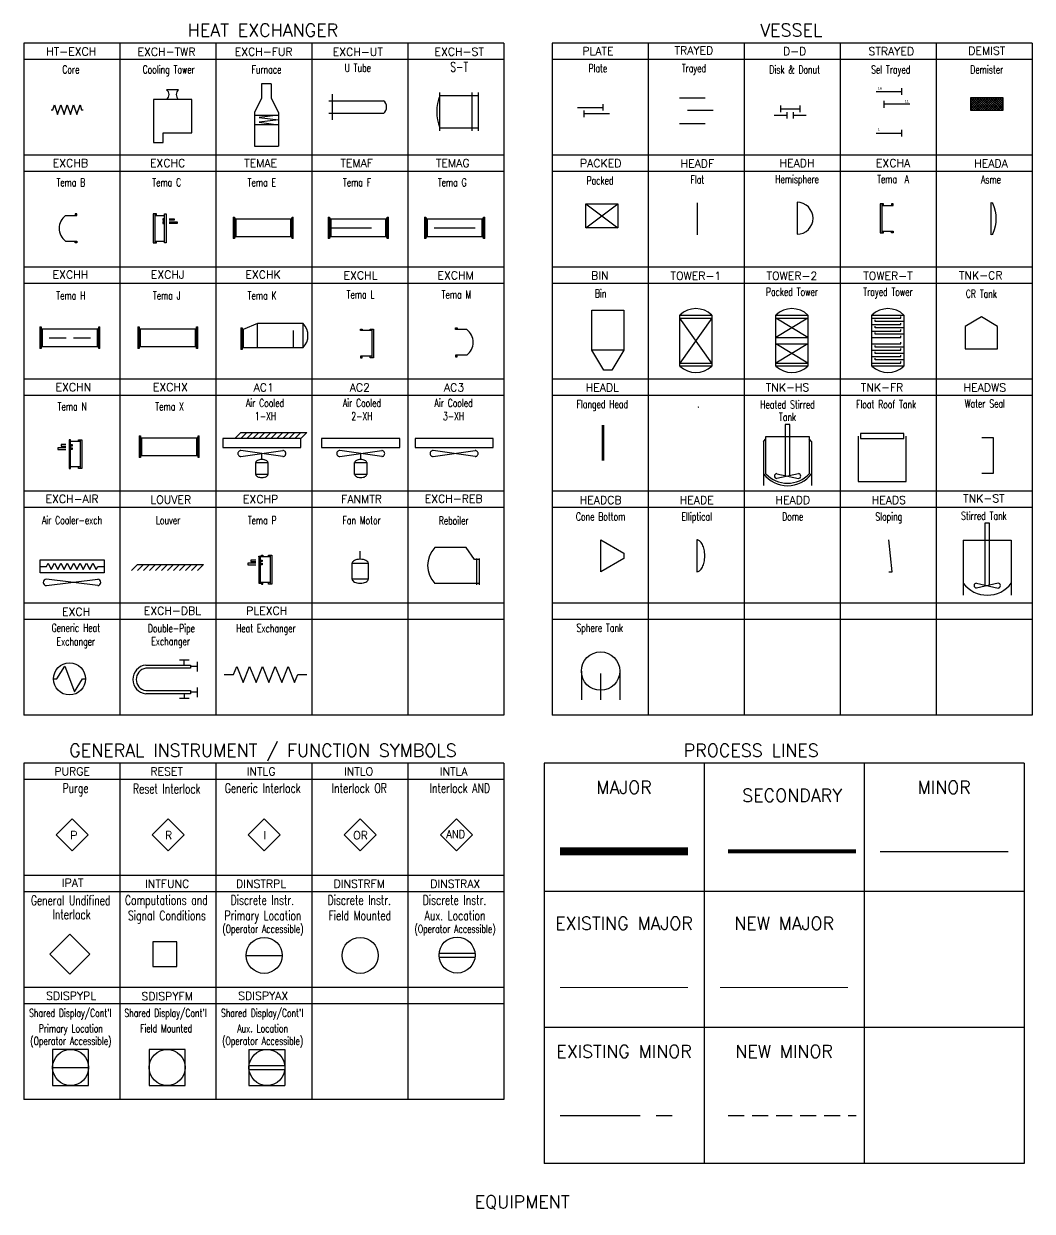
# Model space of a CAD drawing. Header units: inches. Extents: x 33.9 to 65.9, y 15.5 to 52.3.
# Drawn here: x 33.92 to 49.67, y 33.77 to 52.32 of the extents above; entities that cross this region are included whole.
import ezdxf
from ezdxf.enums import TextEntityAlignment as Align

# ---------------------------------------------------------------- set-up
doc = ezdxf.new("R2010")
doc.units = ezdxf.units.IN
doc.header["$MEASUREMENT"] = 0
doc.linetypes.add('HIDDEN', pattern=[0.375, 0.25, -0.125])
doc.linetypes.add('PHANTOM', pattern=[2.5, 1.25, -0.25, 0.25, -0.25, 0.25, -0.25])
for name, color, linetype in [('BORDER', 143, 'Continuous'), ('CHART_HEAVY', 193, 'Continuous'), ('CHART_LT', 32, 'Continuous'), ('CHART_MED', 152, 'Continuous'), ('EQUIP', 3, 'Continuous'), ('INST', 4, 'Continuous'), ('INSTRBLOCKS', 4, 'Continuous'), ('MAJOR', 2, 'Continuous'), ('MAJOR-EX', 3, 'PHANTOM'), ('MAJOR-NW', 6, 'HIDDEN'), ('MINOR', 4, 'Continuous'), ('MINOR-EX', 4, 'PHANTOM'), ('MINOR-NW', 4, 'HIDDEN'), ('TEXT', 4, 'Continuous')]:
    doc.layers.add(name, color=color, linetype=linetype)
doc.styles.add('ROMANC', font='ROMANC.SHX')
doc.styles.add('ROMANS', font='romans', dxfattribs={"height": 0.125})
doc.styles.add('ROMANS_094', font='romans.shx', dxfattribs={"height": 0.09333})
doc.styles.add('ROMANS_125', font='romans', dxfattribs={"height": 0.125})
doc.styles.add('SLIDE', font='simplex', dxfattribs={"width": 0.7, "height": 0.3})
doc.styles.get("Standard").update_dxf_attribs({"font": 'arial.ttf'})

# ---------------------------------------------------------------- blocks, each defined once
blk = doc.blocks.new('I9')
at = {"layer": 'INSTRBLOCKS', "color": 4}
blk.add_lwpolyline([(-0.375, 0.375), (-0.375, -0.375), (0.375, -0.375), (0.375, 0.375)], close=True, dxfattribs=at)
blk.add_circle((0, 0), 0.375, dxfattribs=at)
at = {"layer": 'INSTRBLOCKS', "linetype": 'Continuous', "style": 'ROMANS'}
for p in [(0, 0.125), (0, -0.125)]:
    blk.add_attdef('<>', text='', height=0.125, dxfattribs=at).set_placement(p, align=Align.MIDDLE_CENTER)
blk = doc.blocks.new('I7')
at = {"layer": 'INSTRBLOCKS', "color": 4}
blk.add_line((-0.375, 0), (0.375, 0), dxfattribs=at)
blk.add_lwpolyline([(-0.375, 0.375), (-0.375, -0.375), (0.375, -0.375), (0.375, 0.375)], close=True, dxfattribs=at)
blk.add_circle((0, 0), 0.375, dxfattribs=at)
at = {"layer": 'INSTRBLOCKS', "linetype": 'Continuous', "style": 'ROMANS'}
for p in [(0, 0.125), (0, -0.125)]:
    blk.add_attdef('<>', text='', height=0.125, dxfattribs=at).set_placement(p, align=Align.MIDDLE_CENTER)
blk = doc.blocks.new('I1')
at = {"layer": 'INSTRBLOCKS', "color": 4, "linetype": 'Continuous'}
blk.add_circle((0, 0), 0.375, dxfattribs=at)
at = {"layer": 'INSTRBLOCKS', "color": 4, "linetype": 'Continuous', "style": 'ROMANS'}
blk.add_attdef('<>', text='', height=0.125, dxfattribs=at).set_placement((0, 0), align=Align.MIDDLE_CENTER)
blk = doc.blocks.new('I4')
at = {"layer": 'INSTRBLOCKS', "color": 4}
blk.add_line((-0.375, 0), (0.375, 0), dxfattribs=at)
blk.add_circle((0, 0), 0.375, dxfattribs=at)
at = {"layer": 'INSTRBLOCKS', "linetype": 'Continuous', "style": 'ROMANS'}
for p in [(0, 0.125), (0, -0.125)]:
    blk.add_attdef('<>', text='', height=0.125, dxfattribs=at).set_placement(p, align=Align.MIDDLE_CENTER)
blk = doc.blocks.new('*X24')
at = {"color": 0}
for p, q in [((55, 26.008622), (55.341378, 26.35)), ((55, 26.079333), (55.270667, 26.35)), ((55, 26.150043), (55.199957, 26.35)), ((55, 26.220754), (55.129246, 26.35)), ((55, 26.291465), (55.058535, 26.35)), ((55.012089, 25.95), (55.412089, 26.35)), ((55.437991, 25.95), (55.037991, 26.35)), ((55.082799, 25.95), (55.482799, 26.35)), ((55.508701, 25.95), (55.108701, 26.35)), ((55.15351, 25.95), (55.55351, 26.35)), ((55.579412, 25.95), (55.179412, 26.35)), ((55.224221, 25.95), (55.624221, 26.35)), ((55.650123, 25.95), (55.250123, 26.35)), ((55.294931, 25.95), (55.694931, 26.35)), ((55.720833, 25.95), (55.320833, 26.35)), ((55.365642, 25.95), (55.765642, 26.35)), ((55.791544, 25.95), (55.391544, 26.35)), ((55.436353, 25.95), (55.836353, 26.35)), ((55.862255, 25.95), (55.462255, 26.35)), ((55.507063, 25.95), (55.907063, 26.35)), ((55.932965, 25.95), (55.532965, 26.35)), ((55.577774, 25.95), (55.977774, 26.35)), ((56, 25.953676), (55.603676, 26.35)), ((56, 26.024387), (55.674387, 26.35)), ((56, 26.095097), (55.745097, 26.35)), ((56, 26.165808), (55.815808, 26.35)), ((56, 26.236519), (55.886519, 26.35)), ((56, 26.307229), (55.957229, 26.35)), ((55.36728, 25.95), (55, 26.31728)), ((55.296569, 25.95), (55, 26.246569)), ((55.225858, 25.95), (55, 26.175858)), ((55.155148, 25.95), (55, 26.105148)), ((55.084437, 25.95), (55, 26.034437)), ((55.648485, 25.95), (56, 26.301515)), ((55.719195, 25.95), (56, 26.230805)), ((55.789906, 25.95), (56, 26.160094)), ((55.860617, 25.95), (56, 26.089383)), ((55.931328, 25.95), (56, 26.018672)), ((55.013726, 25.95), (55, 25.963726))]:
    blk.add_line(p, q, dxfattribs=at)

msp = doc.modelspace()

# ---------------------------------------------------------------- linework, layer by layer
at = {"layer": 'BORDER', "linetype": 'Continuous'}
for p, q in [((42.042, 40.765), (42.042, 34.515)), ((40.403, 37.798), (40.965, 37.798)), ((40.403, 37.735), (40.965, 37.735)), ((37.434, 36.297), (37.996, 36.297)), ((37.434, 36.297), (37.434, 35.734)), ((37.996, 36.297), (37.996, 35.734)), ((37.435, 36.044), (37.996, 36.044)), ((37.435, 35.981), (37.996, 35.981)), ((37.434, 35.734), (37.996, 35.734))]:
    msp.add_line(p, q, dxfattribs=at)
at = {"layer": 'CHART_HEAVY', "ltscale": 0.5}
for p, q in [((33.917, 52.015), (33.917, 41.515)), ((41.417, 52.015), (33.917, 52.015)), ((41.417, 52.015), (41.417, 41.515)), ((49.667, 52.015), (42.167, 52.015)), ((42.167, 52.015), (42.167, 41.515)), ((49.667, 52.015), (49.667, 41.515)), ((41.417, 41.515), (33.917, 41.515)), ((49.667, 41.515), (42.167, 41.515)), ((41.417, 40.765), (33.917, 40.765)), ((33.917, 40.765), (33.917, 35.515)), ((41.417, 40.765), (41.417, 35.515)), ((47.042, 40.765), (42.042, 40.765)), ((49.542, 40.765), (44.542, 40.765)), ((47.042, 40.765), (47.042, 34.515)), ((49.542, 40.765), (49.542, 34.515)), ((41.417, 35.515), (33.917, 35.515)), ((47.042, 34.515), (44.542, 34.515)), ((49.542, 34.515), (47.042, 34.515))]:
    msp.add_line(p, q, dxfattribs=at)
at = {"layer": 'CHART_LT', "ltscale": 0.5}
for p, q in [((33.917, 51.765), (41.417, 51.765)), ((42.167, 51.765), (49.667, 51.765)), ((33.917, 50.015), (41.417, 50.015)), ((42.167, 50.015), (49.667, 50.015)), ((33.917, 48.265), (41.417, 48.265)), ((42.167, 48.265), (49.667, 48.265)), ((33.917, 46.515), (41.417, 46.515)), ((42.167, 46.515), (49.667, 46.515)), ((33.917, 44.765), (41.417, 44.765)), ((42.167, 44.765), (49.667, 44.765)), ((33.917, 43.015), (41.417, 43.015)), ((42.167, 43.015), (49.667, 43.015)), ((33.917, 40.515), (41.417, 40.515)), ((33.917, 38.765), (41.417, 38.765)), ((33.917, 37.015), (41.417, 37.015))]:
    msp.add_line(p, q, dxfattribs=at)
at = {"layer": 'CHART_MED', "ltscale": 0.5}
for p, q in [((35.417, 52.015), (35.417, 41.515)), ((36.917, 52.015), (36.917, 41.515)), ((38.417, 52.015), (38.417, 41.515)), ((39.917, 52.015), (39.917, 41.515)), ((43.667, 52.015), (43.667, 41.515)), ((45.167, 52.015), (45.167, 41.515)), ((46.667, 52.015), (46.667, 41.515)), ((48.167, 52.015), (48.167, 41.515)), ((41.417, 50.265), (33.917, 50.265)), ((49.667, 50.265), (42.167, 50.265)), ((41.417, 48.515), (33.917, 48.515)), ((49.667, 48.515), (42.167, 48.515)), ((41.417, 46.765), (33.917, 46.765)), ((49.667, 46.765), (42.167, 46.765)), ((41.417, 45.015), (33.917, 45.015)), ((49.667, 45.015), (42.167, 45.015)), ((41.417, 43.265), (33.917, 43.265)), ((49.667, 43.265), (42.167, 43.265)), ((35.417, 40.765), (35.417, 35.515)), ((36.917, 40.765), (36.917, 35.515)), ((38.417, 40.765), (38.417, 35.515)), ((39.917, 40.765), (39.917, 35.515)), ((44.542, 40.765), (44.542, 34.515)), ((41.417, 39.015), (33.917, 39.015)), ((49.542, 38.765), (42.042, 38.765)), ((41.417, 37.265), (33.917, 37.265)), ((47.042, 36.64), (42.042, 36.64)), ((49.542, 36.64), (44.542, 36.64)), ((44.542, 34.515), (42.042, 34.515))]:
    msp.add_line(p, q, dxfattribs=at)
at = {"layer": 'EQUIP'}
for p, q in [((36.336, 51.286), (36.148, 51.286)), ((37.632, 51.378), (37.632, 51.153)), ((37.782, 51.378), (37.632, 51.378)), ((37.782, 51.378), (37.782, 51.153)), ((38.734, 51.215), (38.734, 50.815)), ((40.417, 50.643), (40.417, 51.243)), ((41.017, 51.193), (40.417, 51.193)), ((40.917, 51.243), (40.917, 50.643)), ((41.017, 50.643), (41.017, 51.243)), ((47.232, 51.258), (47.632, 51.258)), ((47.632, 51.205), (47.632, 51.31)), ((34.371, 50.974), (34.396, 51.049)), ((34.396, 51.049), (34.446, 50.899)), ((34.446, 50.899), (34.496, 51.049)), ((34.496, 51.049), (34.546, 50.899)), ((34.546, 50.899), (34.596, 51.049)), ((34.596, 51.049), (34.646, 50.899)), ((34.646, 50.899), (34.696, 51.049)), ((34.696, 51.049), (34.746, 50.899)), ((34.746, 50.899), (34.796, 51.049)), ((34.796, 51.049), (34.821, 50.974)), ((36.542, 51.136), (35.942, 51.136)), ((35.942, 51.136), (35.942, 50.461)), ((36.542, 50.611), (36.542, 51.136)), ((37.632, 51.153), (37.52, 50.928)), ((37.782, 51.153), (37.895, 50.928)), ((38.684, 51.115), (39.534, 51.115)), ((42.563, 51.01), (42.963, 51.01)), ((42.963, 51.06), (42.963, 50.96)), ((44.159, 51.16), (44.559, 51.16)), ((45.735, 51.038), (45.735, 50.938)), ((46.035, 51.038), (46.035, 50.938)), ((47.357, 51.005), (47.357, 51.11)), ((47.757, 51.058), (47.357, 51.058)), ((48.707, 51.163), (49.207, 51.163)), ((48.707, 50.963), (48.707, 51.163)), ((49.207, 51.163), (49.207, 50.963)), ((34.346, 50.974), (34.371, 50.974)), ((34.821, 50.974), (34.846, 50.974)), ((37.52, 50.928), (37.52, 50.403)), ((37.52, 50.89), (37.557, 50.89)), ((37.557, 50.89), (37.895, 50.89)), ((37.895, 50.89), (37.595, 50.853)), ((37.595, 50.853), (37.895, 50.815)), ((37.895, 50.928), (37.895, 50.403)), ((39.534, 50.915), (38.684, 50.915)), ((42.663, 50.96), (42.663, 50.86)), ((43.063, 50.91), (42.663, 50.91)), ((44.684, 50.96), (44.284, 50.96)), ((45.635, 50.888), (45.835, 50.888)), ((45.735, 50.988), (46.035, 50.988)), ((45.835, 50.938), (45.835, 50.838)), ((45.935, 50.938), (45.935, 50.838)), ((45.935, 50.888), (46.135, 50.888)), ((49.207, 50.963), (48.707, 50.963)), ((37.557, 50.74), (37.52, 50.74)), ((37.895, 50.74), (37.557, 50.74)), ((37.895, 50.815), (37.595, 50.778)), ((37.595, 50.778), (37.895, 50.74)), ((40.417, 50.693), (41.017, 50.693)), ((44.159, 50.76), (44.559, 50.76)), ((47.632, 50.555), (47.632, 50.66)), ((35.942, 50.461), (36.092, 50.461)), ((36.092, 50.611), (36.542, 50.611)), ((36.092, 50.461), (36.092, 50.611)), ((47.232, 50.608), (47.632, 50.608)), ((37.52, 50.403), (37.895, 50.403)), ((34.721, 49.347), (34.721, 49.322)), ((34.746, 49.347), (34.721, 49.347)), ((34.746, 49.322), (34.746, 49.347)), ((35.939, 49.347), (35.939, 48.897)), ((35.964, 49.347), (35.939, 49.347)), ((35.964, 49.347), (35.964, 48.897)), ((35.989, 49.347), (35.964, 49.347)), ((35.989, 49.322), (35.989, 49.347)), ((36.114, 48.897), (36.114, 49.347)), ((36.114, 49.347), (36.139, 49.347)), ((36.139, 49.347), (36.139, 48.897)), ((42.693, 49.131), (43.193, 49.506)), ((42.693, 49.506), (43.193, 49.131)), ((42.693, 49.506), (43.193, 49.131)), ((42.693, 49.131), (43.193, 49.506)), ((42.693, 49.131), (42.693, 49.506)), ((42.693, 49.131), (42.693, 49.506)), ((42.693, 49.506), (43.193, 49.506)), ((42.693, 49.506), (43.193, 49.506)), ((43.193, 49.506), (43.193, 49.131)), ((43.193, 49.506), (43.193, 49.131)), ((44.437, 49.02), (44.437, 49.52)), ((47.294, 49.503), (47.294, 49.053)), ((47.319, 49.503), (47.294, 49.503)), ((47.319, 49.503), (47.319, 49.053)), ((47.344, 49.503), (47.319, 49.503)), ((47.319, 49.478), (47.494, 49.478)), ((47.344, 49.478), (47.344, 49.503)), ((47.494, 49.503), (47.469, 49.503)), ((47.469, 49.503), (47.469, 49.478)), ((47.494, 49.478), (47.494, 49.503)), ((34.571, 49.322), (34.746, 49.322)), ((35.964, 49.322), (36.114, 49.322)), ((36.114, 49.272), (36.089, 49.272)), ((36.089, 49.272), (36.089, 49.247)), ((36.089, 49.247), (36.114, 49.247)), ((36.114, 49.222), (36.089, 49.222)), ((36.089, 49.222), (36.089, 49.197)), ((36.089, 49.197), (36.114, 49.197)), ((36.189, 49.272), (36.264, 49.272)), ((36.264, 49.247), (36.189, 49.247)), ((36.189, 49.222), (36.314, 49.222)), ((36.314, 49.197), (36.189, 49.197)), ((36.264, 49.272), (36.264, 49.247)), ((36.314, 49.222), (36.314, 49.197)), ((37.189, 49.298), (37.189, 48.96)), ((37.189, 49.298), (37.208, 49.298)), ((37.208, 49.298), (37.208, 48.96)), ((37.208, 49.279), (37.227, 49.27)), ((37.227, 49.27), (37.227, 48.988)), ((37.227, 49.27), (38.089, 49.27)), ((38.089, 49.27), (38.108, 49.279)), ((38.089, 48.988), (38.089, 49.27)), ((38.108, 48.96), (38.108, 49.298)), ((38.108, 49.298), (38.127, 49.298)), ((38.127, 48.96), (38.127, 49.298)), ((38.673, 49.298), (38.673, 48.96)), ((38.673, 49.298), (38.692, 49.298)), ((38.692, 49.298), (38.692, 48.96)), ((38.692, 49.279), (38.711, 49.27)), ((38.711, 49.27), (39.573, 49.27)), ((38.711, 49.27), (38.711, 48.988)), ((39.573, 49.27), (39.592, 49.279)), ((39.573, 48.988), (39.573, 49.27)), ((39.592, 48.96), (39.592, 49.298)), ((39.592, 49.298), (39.611, 49.298)), ((39.611, 48.96), (39.611, 49.298)), ((40.178, 49.298), (40.178, 48.96)), ((40.178, 49.298), (40.197, 49.298)), ((40.197, 49.298), (40.197, 48.96)), ((40.197, 49.279), (40.216, 49.27)), ((40.216, 49.27), (40.216, 48.988)), ((40.216, 49.27), (41.078, 49.27)), ((41.078, 49.27), (41.097, 49.279)), ((41.078, 48.988), (41.078, 49.27)), ((41.097, 48.96), (41.097, 49.298)), ((41.097, 49.298), (41.116, 49.298)), ((41.116, 48.96), (41.116, 49.298)), ((37.227, 48.988), (37.208, 48.979)), ((38.089, 48.988), (37.227, 48.988)), ((38.108, 48.979), (38.089, 48.988)), ((38.675, 49.129), (39.35, 49.129)), ((38.711, 48.988), (38.692, 48.979)), ((39.573, 48.988), (38.711, 48.988)), ((39.592, 48.979), (39.573, 48.988)), ((40.216, 48.988), (40.197, 48.979)), ((41.078, 48.988), (40.216, 48.988)), ((40.326, 49.129), (40.968, 49.129)), ((41.097, 48.979), (41.078, 48.988)), ((43.193, 49.131), (42.693, 49.131)), ((43.193, 49.131), (42.693, 49.131)), ((47.294, 49.053), (47.319, 49.053)), ((47.319, 49.078), (47.494, 49.078)), ((47.319, 49.053), (47.344, 49.053)), ((47.344, 49.053), (47.344, 49.078)), ((47.469, 49.053), (47.469, 49.078)), ((47.494, 49.053), (47.469, 49.053)), ((47.494, 49.078), (47.494, 49.053)), ((34.571, 48.922), (34.746, 48.922)), ((34.721, 48.897), (34.721, 48.922)), ((34.746, 48.897), (34.721, 48.897)), ((34.746, 48.922), (34.746, 48.897)), ((35.939, 48.897), (35.964, 48.897)), ((35.964, 48.922), (36.114, 48.922)), ((35.964, 48.897), (35.989, 48.897)), ((35.989, 48.897), (35.989, 48.922)), ((36.139, 48.897), (36.114, 48.897)), ((37.208, 48.96), (37.189, 48.96)), ((38.127, 48.96), (38.108, 48.96)), ((38.692, 48.96), (38.673, 48.96)), ((39.611, 48.96), (39.592, 48.96)), ((40.197, 48.96), (40.178, 48.96)), ((41.116, 48.96), (41.097, 48.96)), ((42.789, 47.218), (42.789, 47.841)), ((42.789, 47.841), (43.289, 47.841)), ((43.289, 47.841), (43.289, 47.218)), ((44.164, 46.967), (44.164, 47.767)), ((44.164, 47.767), (44.664, 47.767)), ((44.664, 47.017), (44.164, 47.717)), ((44.664, 47.717), (44.164, 47.017)), ((44.164, 47.717), (44.664, 47.717)), ((44.664, 47.767), (44.664, 46.967)), ((45.664, 46.967), (45.664, 47.767)), ((45.664, 47.767), (46.164, 47.767)), ((46.164, 47.417), (45.664, 47.717)), ((46.164, 47.717), (45.664, 47.417)), ((45.664, 47.717), (46.164, 47.717)), ((46.164, 47.767), (46.164, 46.967)), ((47.164, 46.967), (47.164, 47.767)), ((47.164, 47.767), (47.664, 47.767)), ((47.164, 47.717), (47.614, 47.717)), ((47.214, 47.667), (47.214, 47.692)), ((47.614, 47.717), (47.614, 47.742)), ((47.664, 47.767), (47.664, 46.967)), ((48.872, 47.738), (48.622, 47.588)), ((49.122, 47.588), (48.872, 47.738)), ((34.169, 47.58), (34.169, 47.243)), ((34.169, 47.58), (34.188, 47.58)), ((34.188, 47.58), (34.188, 47.243)), ((34.188, 47.562), (34.206, 47.552)), ((34.206, 47.552), (34.206, 47.271)), ((34.206, 47.552), (35.069, 47.552)), ((35.069, 47.552), (35.088, 47.562)), ((35.069, 47.271), (35.069, 47.552)), ((35.088, 47.243), (35.088, 47.58)), ((35.088, 47.58), (35.106, 47.58)), ((35.106, 47.243), (35.106, 47.58)), ((35.698, 47.58), (35.698, 47.243)), ((35.698, 47.58), (35.717, 47.58)), ((35.717, 47.58), (35.717, 47.243)), ((35.717, 47.562), (35.735, 47.552)), ((35.735, 47.552), (36.598, 47.552)), ((35.735, 47.552), (35.735, 47.271)), ((36.598, 47.552), (36.617, 47.562)), ((36.598, 47.271), (36.598, 47.552)), ((36.617, 47.243), (36.617, 47.58)), ((36.617, 47.58), (36.635, 47.58)), ((36.635, 47.243), (36.635, 47.58)), ((37.308, 47.567), (37.308, 47.23)), ((37.308, 47.567), (37.326, 47.567)), ((37.326, 47.567), (37.326, 47.23)), ((37.326, 47.548), (37.345, 47.539)), ((37.566, 47.633), (37.343, 47.539)), ((37.345, 47.539), (37.345, 47.258)), ((37.566, 47.258), (37.566, 47.633)), ((38.281, 47.633), (37.566, 47.633)), ((38.129, 47.258), (38.129, 47.523)), ((38.281, 47.258), (38.281, 47.633)), ((39.177, 47.523), (39.177, 47.548)), ((39.177, 47.548), (39.202, 47.548)), ((39.352, 47.523), (39.177, 47.523)), ((39.202, 47.548), (39.202, 47.523)), ((39.327, 47.548), (39.352, 47.548)), ((39.327, 47.523), (39.327, 47.548)), ((39.352, 47.548), (39.352, 47.098)), ((39.352, 47.548), (39.377, 47.548)), ((39.377, 47.548), (39.377, 47.098)), ((40.662, 47.541), (40.662, 47.566)), ((40.662, 47.566), (40.687, 47.566)), ((40.837, 47.541), (40.662, 47.541)), ((40.687, 47.566), (40.687, 47.541)), ((47.164, 47.617), (47.614, 47.617)), ((47.164, 47.517), (47.614, 47.517)), ((47.664, 47.667), (47.214, 47.667)), ((47.214, 47.567), (47.214, 47.592)), ((47.664, 47.567), (47.214, 47.567)), ((47.214, 47.467), (47.214, 47.492)), ((47.614, 47.617), (47.614, 47.642)), ((47.614, 47.517), (47.614, 47.542)), ((48.622, 47.588), (48.622, 47.238)), ((49.122, 47.238), (49.122, 47.588)), ((34.314, 47.412), (34.58, 47.412)), ((34.695, 47.412), (34.957, 47.412)), ((45.664, 47.417), (46.164, 47.417)), ((46.164, 47.017), (45.664, 47.317)), ((46.164, 47.317), (45.664, 47.017)), ((45.664, 47.317), (46.164, 47.317)), ((47.164, 47.417), (47.614, 47.417)), ((47.164, 47.317), (47.614, 47.317)), ((47.664, 47.467), (47.214, 47.467)), ((47.614, 47.417), (47.614, 47.442)), ((47.614, 47.317), (47.614, 47.342)), ((34.188, 47.243), (34.169, 47.243)), ((34.206, 47.271), (34.188, 47.262)), ((35.069, 47.271), (34.206, 47.271)), ((35.088, 47.262), (35.069, 47.271)), ((35.106, 47.243), (35.088, 47.243)), ((35.717, 47.243), (35.698, 47.243)), ((35.735, 47.271), (35.717, 47.262)), ((36.598, 47.271), (35.735, 47.271)), ((36.617, 47.262), (36.598, 47.271)), ((36.635, 47.243), (36.617, 47.243)), ((37.326, 47.23), (37.308, 47.23)), ((37.345, 47.258), (37.326, 47.248)), ((37.343, 47.258), (38.281, 47.258)), ((39.352, 47.123), (39.177, 47.123)), ((39.177, 47.123), (39.177, 47.098)), ((39.202, 47.098), (39.202, 47.123)), ((39.327, 47.098), (39.327, 47.123)), ((40.837, 47.141), (40.662, 47.141)), ((40.662, 47.141), (40.662, 47.116)), ((40.662, 47.116), (40.687, 47.116)), ((40.687, 47.116), (40.687, 47.141)), ((43.289, 47.218), (42.789, 47.218)), ((42.976, 46.905), (42.789, 47.218)), ((43.289, 47.218), (43.101, 46.905)), ((47.164, 47.217), (47.614, 47.217)), ((47.164, 47.117), (47.614, 47.117)), ((47.214, 47.267), (47.214, 47.292)), ((47.664, 47.267), (47.214, 47.267)), ((47.214, 47.167), (47.214, 47.192)), ((47.664, 47.167), (47.214, 47.167)), ((47.614, 47.217), (47.614, 47.242)), ((47.614, 47.117), (47.614, 47.142)), ((48.622, 47.238), (49.122, 47.238)), ((39.177, 47.098), (39.202, 47.098)), ((39.352, 47.098), (39.327, 47.098)), ((39.377, 47.098), (39.352, 47.098)), ((44.164, 47.017), (44.664, 47.017)), ((44.664, 46.967), (44.164, 46.967)), ((45.664, 47.017), (46.164, 47.017)), ((46.164, 46.967), (45.664, 46.967)), ((47.164, 47.017), (47.614, 47.017)), ((47.664, 46.967), (47.164, 46.967)), ((47.214, 47.067), (47.214, 47.092)), ((47.664, 47.067), (47.214, 47.067)), ((47.614, 47.017), (47.614, 47.042)), ((43.101, 46.905), (42.976, 46.905)), ((42.953, 45.496), (42.953, 46.046)), ((42.978, 45.496), (42.978, 46.046)), ((45.808, 46.056), (45.808, 45.87)), ((45.883, 46.056), (45.808, 46.056)), ((45.883, 45.87), (45.883, 46.056)), ((34.624, 45.819), (34.624, 45.369)), ((34.649, 45.819), (34.624, 45.819)), ((34.649, 45.369), (34.649, 45.819)), ((34.774, 45.794), (34.774, 45.819)), ((34.774, 45.819), (34.799, 45.819)), ((34.799, 45.819), (34.799, 45.369)), ((34.799, 45.819), (34.824, 45.819)), ((34.824, 45.819), (34.824, 45.369)), ((35.72, 45.878), (35.72, 45.541)), ((35.72, 45.878), (35.739, 45.878)), ((35.739, 45.878), (35.739, 45.541)), ((35.739, 45.86), (35.757, 45.85)), ((35.757, 45.85), (35.757, 45.569)), ((35.757, 45.85), (36.62, 45.85)), ((36.62, 45.85), (36.639, 45.86)), ((36.62, 45.569), (36.62, 45.85)), ((36.639, 45.541), (36.639, 45.878)), ((36.639, 45.878), (36.657, 45.878)), ((36.657, 45.541), (36.657, 45.878)), ((37.027, 45.838), (37.027, 45.697)), ((38.246, 45.838), (37.027, 45.838)), ((37.214, 45.838), (37.308, 45.932)), ((37.308, 45.932), (38.339, 45.932)), ((37.308, 45.838), (37.402, 45.932)), ((37.402, 45.838), (37.496, 45.932)), ((37.496, 45.838), (37.589, 45.932)), ((37.589, 45.838), (37.683, 45.932)), ((37.683, 45.838), (37.777, 45.932)), ((37.777, 45.838), (37.871, 45.932)), ((37.871, 45.838), (37.964, 45.932)), ((37.964, 45.838), (38.058, 45.932)), ((38.058, 45.838), (38.152, 45.932)), ((38.152, 45.838), (38.246, 45.932)), ((38.246, 45.838), (38.339, 45.932)), ((38.246, 45.697), (38.246, 45.838)), ((39.788, 45.838), (38.569, 45.838)), ((38.569, 45.838), (38.569, 45.697)), ((39.788, 45.697), (39.788, 45.838)), ((40.029, 45.838), (40.029, 45.697)), ((41.248, 45.838), (40.029, 45.838)), ((41.248, 45.697), (41.248, 45.838)), ((45.471, 45.794), (45.508, 45.831)), ((45.508, 45.289), (45.508, 45.869)), ((45.508, 45.869), (46.183, 45.869)), ((45.808, 45.87), (45.808, 45.26)), ((45.883, 45.26), (45.883, 45.87)), ((46.183, 45.869), (46.183, 45.289)), ((46.221, 45.794), (46.183, 45.831)), ((46.947, 45.877), (46.947, 45.165)), ((47.659, 45.915), (46.984, 45.915)), ((46.984, 45.915), (46.984, 45.84)), ((46.984, 45.84), (47.659, 45.84)), ((47.659, 45.84), (47.659, 45.915)), ((47.697, 45.165), (47.697, 45.877)), ((34.449, 45.694), (34.449, 45.669)), ((34.574, 45.694), (34.449, 45.694)), ((34.449, 45.669), (34.574, 45.669)), ((34.499, 45.744), (34.499, 45.719)), ((34.574, 45.744), (34.499, 45.744)), ((34.499, 45.719), (34.574, 45.719)), ((34.799, 45.794), (34.649, 45.794)), ((34.649, 45.744), (34.674, 45.744)), ((34.674, 45.719), (34.649, 45.719)), ((34.649, 45.694), (34.674, 45.694)), ((34.674, 45.669), (34.649, 45.669)), ((34.674, 45.744), (34.674, 45.719)), ((34.674, 45.694), (34.674, 45.669)), ((37.027, 45.697), (38.246, 45.697)), ((37.308, 45.557), (37.964, 45.65)), ((37.964, 45.557), (37.308, 45.65)), ((38.569, 45.697), (39.788, 45.697)), ((38.851, 45.557), (39.507, 45.65)), ((39.507, 45.557), (38.851, 45.65)), ((40.029, 45.697), (41.248, 45.697)), ((40.31, 45.557), (40.966, 45.65)), ((40.966, 45.557), (40.31, 45.65)), ((45.471, 45.794), (45.471, 45.102)), ((46.221, 45.794), (46.221, 45.102)), ((35.739, 45.541), (35.72, 45.541)), ((35.757, 45.569), (35.739, 45.56)), ((36.62, 45.569), (35.757, 45.569)), ((36.639, 45.56), (36.62, 45.569)), ((36.657, 45.541), (36.639, 45.541)), ((37.542, 45.463), (37.73, 45.463)), ((37.542, 45.275), (37.542, 45.463)), ((37.636, 45.51), (37.636, 45.604)), ((37.73, 45.463), (37.73, 45.275)), ((39.085, 45.463), (39.273, 45.463)), ((39.085, 45.275), (39.085, 45.463)), ((39.179, 45.51), (39.179, 45.604)), ((39.273, 45.463), (39.273, 45.275)), ((34.624, 45.369), (34.649, 45.369)), ((34.799, 45.394), (34.649, 45.394)), ((34.774, 45.369), (34.774, 45.394)), ((34.799, 45.369), (34.774, 45.369)), ((34.824, 45.369), (34.799, 45.369)), ((37.73, 45.275), (37.542, 45.275)), ((39.273, 45.275), (39.085, 45.275)), ((45.677, 45.289), (46.014, 45.214)), ((46.014, 45.289), (45.677, 45.214)), ((46.947, 45.165), (47.697, 45.165)), ((49.002, 44.516), (48.927, 44.516)), ((48.927, 44.516), (48.927, 44.252)), ((49.002, 44.252), (49.002, 44.516)), ((48.59, 44.253), (48.59, 43.391)), ((48.59, 44.253), (49.34, 44.253)), ((48.927, 44.252), (48.927, 43.549)), ((49.002, 43.549), (49.002, 44.252)), ((49.34, 44.253), (49.34, 43.391)), ((37.591, 43.99), (37.591, 44.002)), ((37.591, 44.002), (37.628, 44.002)), ((37.591, 43.99), (37.591, 43.59)), ((37.766, 43.99), (37.591, 43.99)), ((37.616, 43.59), (37.616, 43.99)), ((37.628, 44.015), (37.653, 44.015)), ((37.628, 44.002), (37.628, 44.015)), ((37.653, 44.015), (37.653, 43.99)), ((37.741, 44.015), (37.766, 44.015)), ((37.741, 43.99), (37.741, 44.015)), ((37.766, 44.015), (37.766, 43.565)), ((37.766, 44.015), (37.791, 44.015)), ((37.791, 44.015), (37.791, 43.565)), ((39.171, 43.952), (39.171, 44.077)), ((40.825, 44.135), (40.338, 44.135)), ((40.957, 43.947), (40.825, 44.135)), ((40.994, 43.554), (40.994, 43.966)), ((41.032, 43.966), (41.032, 43.554)), ((34.172, 43.941), (35.172, 43.941)), ((34.172, 43.741), (34.172, 43.941)), ((34.172, 43.841), (34.272, 43.841)), ((34.272, 43.841), (34.297, 43.891)), ((34.297, 43.891), (34.347, 43.791)), ((34.347, 43.791), (34.397, 43.891)), ((34.397, 43.891), (34.447, 43.791)), ((34.447, 43.791), (34.497, 43.891)), ((34.497, 43.891), (34.547, 43.791)), ((34.547, 43.791), (34.597, 43.891)), ((34.597, 43.891), (34.647, 43.791)), ((34.647, 43.791), (34.697, 43.891)), ((34.697, 43.891), (34.747, 43.791)), ((34.747, 43.791), (34.797, 43.891)), ((34.797, 43.891), (34.847, 43.791)), ((34.847, 43.791), (34.897, 43.891)), ((34.897, 43.891), (34.947, 43.791)), ((34.947, 43.791), (34.997, 43.891)), ((34.997, 43.891), (35.047, 43.791)), ((35.047, 43.791), (35.072, 43.841)), ((35.072, 43.841), (35.172, 43.841)), ((35.172, 43.941), (35.172, 43.741)), ((35.601, 43.777), (35.695, 43.871)), ((35.695, 43.871), (36.726, 43.871)), ((35.695, 43.777), (35.788, 43.871)), ((35.788, 43.777), (35.882, 43.871)), ((35.882, 43.777), (35.976, 43.871)), ((35.976, 43.777), (36.07, 43.871)), ((36.07, 43.777), (36.163, 43.871)), ((36.163, 43.777), (36.257, 43.871)), ((36.257, 43.777), (36.351, 43.871)), ((36.351, 43.777), (36.445, 43.871)), ((36.445, 43.777), (36.538, 43.871)), ((36.538, 43.777), (36.632, 43.871)), ((36.632, 43.777), (36.726, 43.871)), ((37.541, 43.89), (37.416, 43.89)), ((37.416, 43.89), (37.416, 43.865)), ((37.416, 43.865), (37.541, 43.865)), ((37.541, 43.94), (37.466, 43.94)), ((37.466, 43.94), (37.466, 43.915)), ((37.466, 43.915), (37.541, 43.915)), ((37.616, 43.94), (37.641, 43.94)), ((37.641, 43.915), (37.616, 43.915)), ((37.616, 43.89), (37.641, 43.89)), ((37.641, 43.865), (37.616, 43.865)), ((37.641, 43.94), (37.641, 43.915)), ((37.641, 43.89), (37.641, 43.865)), ((39.046, 43.89), (39.296, 43.89)), ((39.046, 43.64), (39.046, 43.89)), ((39.296, 43.89), (39.296, 43.64)), ((41.032, 43.947), (40.957, 43.947)), ((35.172, 43.741), (34.172, 43.741)), ((35.072, 43.541), (34.272, 43.641)), ((34.272, 43.541), (35.072, 43.641)), ((37.766, 43.59), (37.591, 43.59)), ((37.591, 43.59), (37.591, 43.577)), ((37.653, 43.565), (37.653, 43.59)), ((37.741, 43.565), (37.741, 43.59)), ((39.296, 43.64), (39.046, 43.64)), ((37.591, 43.577), (37.628, 43.577)), ((37.628, 43.577), (37.628, 43.565)), ((37.628, 43.565), (37.653, 43.565)), ((37.766, 43.565), (37.741, 43.565)), ((37.791, 43.565), (37.766, 43.565)), ((41.032, 43.572), (40.338, 43.572)), ((49.134, 43.578), (48.796, 43.503)), ((48.796, 43.578), (49.134, 43.503)), ((35.823, 42.3), (36.523, 42.3)), ((36.498, 42.375), (36.348, 42.375)), ((36.423, 42.3), (36.423, 42.375)), ((36.523, 42.3), (36.523, 42.25)), ((36.623, 42.35), (36.623, 42.2)), ((34.432, 42.083), (34.557, 42.283)), ((34.557, 42.283), (34.707, 41.883)), ((36.523, 42.25), (35.823, 42.25)), ((36.623, 42.275), (36.523, 42.275)), ((37.048, 42.151), (37.195, 42.151)), ((37.195, 42.151), (37.245, 42.276)), ((37.245, 42.276), (37.345, 42.026)), ((37.345, 42.026), (37.445, 42.276)), ((37.445, 42.276), (37.545, 42.026)), ((37.545, 42.026), (37.645, 42.276)), ((37.645, 42.276), (37.745, 42.026)), ((37.745, 42.026), (37.845, 42.276)), ((37.845, 42.276), (37.945, 42.026)), ((37.945, 42.026), (38.045, 42.276)), ((38.045, 42.276), (38.145, 42.026)), ((38.145, 42.026), (38.195, 42.151)), ((38.195, 42.151), (38.339, 42.151)), ((42.625, 42.205), (42.625, 41.755)), ((42.925, 42.167), (42.925, 41.755)), ((43.225, 42.205), (43.225, 41.755)), ((34.382, 42.083), (34.432, 42.083)), ((34.707, 41.883), (34.832, 42.083)), ((34.832, 42.083), (34.882, 42.083)), ((36.623, 41.95), (36.623, 41.8)), ((35.823, 41.9), (36.523, 41.9)), ((36.523, 41.85), (35.823, 41.85)), ((36.498, 41.775), (36.348, 41.775)), ((36.423, 41.85), (36.423, 41.775)), ((36.523, 41.9), (36.523, 41.85)), ((36.623, 41.875), (36.523, 41.875))]:
    msp.add_line(p, q, dxfattribs=at)
msp.add_lwpolyline([(45.994, 49.528), (45.994, 49.028, 1), (45.994, 49.528, -7.3268)], format="xyb", dxfattribs=at)
for points in [[(49.023, 49.022), (49.023, 49.522, -0.297111), (49.052, 49.503, -0.210838), (49.052, 49.041, -0.297111)], [(44.427, 44.256), (44.427, 43.756, 0.174705), (44.469, 43.771, 0.104203), (44.515, 43.829, 0.064948), (44.542, 43.905, 0.051099), (44.552, 44.006, 0.051099), (44.542, 44.107, 0.064948), (44.515, 44.182, 0.104203), (44.469, 44.24, 0.174705)]]:
    msp.add_lwpolyline(points, format="xyb", close=True, dxfattribs=at)
for points in [[(48.881, 45.299), (49.064, 45.299), (49.064, 45.849), (48.881, 45.849)], [(42.927, 44.256), (43.289, 44.047), (43.289, 43.965), (42.927, 43.756), (42.927, 44.256)], [(47.427, 43.756), (47.477, 43.756), (47.427, 44.256)]]:
    msp.add_lwpolyline(points, dxfattribs=at)
for centre, radius in [((42.925, 42.205), 0.3), ((34.632, 42.083), 0.25)]:
    msp.add_circle(centre, radius, dxfattribs=at)
for centre, radius, start, end in [((36.092, 51.211), 0.0938, 306.8699, 53.1301), ((36.392, 51.211), 0.0938, 126.8699, 233.1301), ((41.017, 50.943), 0.65, 157.3801, 202.6199), ((39.459, 51.015), 0.125, 306.8699, 53.1301), ((34.721, 49.122), 0.25, 126.8699, 233.1301), ((44.414, 47.505), 0.362, 46.3972, 133.6028), ((45.914, 47.505), 0.362, 46.3972, 133.6028), ((47.414, 47.505), 0.362, 46.3972, 133.6028), ((38.084, 47.445), 0.272, 316.3972, 43.6028), ((40.687, 47.341), 0.25, 306.8699, 53.1301), ((44.414, 47.23), 0.362, 226.3972, 313.6028), ((45.914, 47.23), 0.362, 226.3972, 313.6028), ((47.414, 47.23), 0.362, 226.3972, 313.6028), ((37.308, 45.604), 0.0469, 135, 157.5), ((37.308, 45.604), 0.0469, 112.5, 135), ((37.308, 45.604), 0.0469, 90, 112.5), ((37.964, 45.604), 0.0469, 67.5, 90), ((37.964, 45.604), 0.0469, 45, 67.5), ((37.964, 45.604), 0.0469, 22.5, 45), ((38.851, 45.604), 0.0469, 135, 157.5), ((38.851, 45.604), 0.0469, 112.5, 135), ((38.851, 45.604), 0.0469, 90, 112.5), ((39.507, 45.604), 0.0469, 67.5, 90), ((39.507, 45.604), 0.0469, 45, 67.5), ((39.507, 45.604), 0.0469, 22.5, 45), ((40.31, 45.604), 0.0469, 135, 157.5), ((40.31, 45.604), 0.0469, 112.5, 135), ((40.31, 45.604), 0.0469, 90, 112.5), ((40.966, 45.604), 0.0469, 67.5, 90), ((40.966, 45.604), 0.0469, 45, 67.5), ((40.966, 45.604), 0.0469, 22.5, 45), ((37.308, 45.604), 0.0469, 157.5, 180), ((37.308, 45.604), 0.0469, 180, 202.5), ((37.308, 45.604), 0.0469, 202.5, 225), ((37.308, 45.604), 0.0469, 225, 247.5), ((37.308, 45.604), 0.0469, 247.5, 270), ((37.567, 45.463), 0.0249, 140.3607, 180), ((37.6, 45.436), 0.0673, 116.5651, 140.3607), ((37.622, 45.392), 0.116, 101.7009, 116.5651), ((37.636, 45.323), 0.187, 90, 101.7009), ((37.636, 45.323), 0.187, 78.2991, 90), ((37.651, 45.392), 0.116, 63.4349, 78.2991), ((37.672, 45.436), 0.0673, 39.6393, 63.4349), ((37.705, 45.463), 0.0249, 0, 39.6393), ((37.964, 45.604), 0.0469, 270, 292.5), ((37.964, 45.604), 0.0469, 292.5, 315), ((37.964, 45.604), 0.0469, 315, 337.5), ((37.964, 45.604), 0.0469, 0, 22.5), ((37.964, 45.604), 0.0469, 337.5, 0), ((38.851, 45.604), 0.0469, 157.5, 180), ((38.851, 45.604), 0.0469, 180, 202.5), ((38.851, 45.604), 0.0469, 202.5, 225), ((38.851, 45.604), 0.0469, 225, 247.5), ((38.851, 45.604), 0.0469, 247.5, 270), ((39.11, 45.463), 0.0249, 140.3607, 180), ((39.143, 45.436), 0.0673, 116.5651, 140.3607), ((39.164, 45.392), 0.116, 101.7009, 116.5651), ((39.179, 45.323), 0.187, 90, 101.7009), ((39.179, 45.323), 0.187, 78.2991, 90), ((39.193, 45.392), 0.116, 63.4349, 78.2991), ((39.215, 45.436), 0.0673, 39.6393, 63.4349), ((39.248, 45.463), 0.0249, 0, 39.6393), ((39.507, 45.604), 0.0469, 270, 292.5), ((39.507, 45.604), 0.0469, 292.5, 315), ((39.507, 45.604), 0.0469, 315, 337.5), ((39.507, 45.604), 0.0469, 0, 22.5), ((39.507, 45.604), 0.0469, 337.5, 0), ((40.31, 45.604), 0.0469, 157.5, 180), ((40.31, 45.604), 0.0469, 180, 202.5), ((40.31, 45.604), 0.0469, 202.5, 225), ((40.31, 45.604), 0.0469, 225, 247.5), ((40.31, 45.604), 0.0469, 247.5, 270), ((40.966, 45.604), 0.0469, 270, 292.5), ((40.966, 45.604), 0.0469, 292.5, 315), ((40.966, 45.604), 0.0469, 315, 337.5), ((40.966, 45.604), 0.0469, 0, 22.5), ((40.966, 45.604), 0.0469, 337.5, 0), ((37.567, 45.275), 0.0249, 180, 219.6393), ((37.6, 45.303), 0.0673, 219.6393, 243.4349), ((37.672, 45.303), 0.0673, 296.5651, 320.3607), ((37.705, 45.275), 0.0249, 320.3607, 0), ((39.11, 45.275), 0.0249, 180, 219.6393), ((39.143, 45.303), 0.0673, 219.6393, 243.4349), ((39.215, 45.303), 0.0673, 296.5651, 320.3607), ((39.248, 45.275), 0.0249, 320.3607, 0), ((45.846, 45.57), 0.469, 216.8699, 323.1301), ((45.846, 45.594), 0.455, 222.075, 317.925), ((45.677, 45.252), 0.0375, 90, 270), ((46.014, 45.252), 0.0375, 270, 90), ((37.622, 45.346), 0.116, 243.4349, 258.2991), ((37.636, 45.416), 0.187, 258.2991, 270), ((37.636, 45.416), 0.187, 270, 281.7009), ((37.651, 45.346), 0.116, 281.7009, 296.5651), ((39.164, 45.346), 0.116, 243.4349, 258.2991), ((39.179, 45.416), 0.187, 258.2991, 270), ((39.179, 45.416), 0.187, 270, 281.7009), ((39.193, 45.346), 0.116, 281.7009, 296.5651), ((40.632, 43.854), 0.407, 136.2454, 223.7546), ((39.079, 43.89), 0.0332, 140.3607, 180), ((39.123, 43.854), 0.0898, 116.5651, 140.3607), ((39.152, 43.796), 0.155, 101.7009, 116.5651), ((39.171, 43.703), 0.249, 90, 101.7009), ((39.171, 43.703), 0.249, 78.2991, 90), ((39.19, 43.796), 0.155, 63.4349, 78.2991), ((39.219, 43.854), 0.0898, 39.6393, 63.4349), ((39.263, 43.89), 0.0332, 0, 39.6393), ((34.272, 43.591), 0.05, 90, 270), ((35.072, 43.591), 0.05, 270, 90), ((39.079, 43.64), 0.0332, 180, 219.6393), ((39.123, 43.676), 0.0898, 219.6393, 243.4349), ((39.152, 43.734), 0.155, 243.4349, 258.2991), ((39.19, 43.734), 0.155, 281.7009, 296.5651), ((39.219, 43.676), 0.0898, 296.5651, 320.3607), ((39.263, 43.64), 0.0332, 320.3607, 0), ((39.171, 43.827), 0.249, 258.2991, 270), ((39.171, 43.827), 0.249, 270, 281.7009), ((48.965, 43.86), 0.469, 216.8699, 323.1301), ((48.796, 43.541), 0.0375, 90, 270), ((49.134, 43.541), 0.0375, 270, 90), ((35.849, 42.075), 0.227, 96.7329, 263.2671), ((35.85, 42.075), 0.177, 98.7974, 261.2026)]:
    msp.add_arc(centre, radius, start, end, dxfattribs=at)
at = {"layer": 'INST'}
for p, q in [((34.423, 39.648), (34.673, 39.898)), ((34.673, 39.898), (34.923, 39.648)), ((35.923, 39.648), (36.173, 39.898)), ((36.173, 39.898), (36.423, 39.648)), ((37.423, 39.648), (37.673, 39.898)), ((37.673, 39.898), (37.923, 39.648)), ((38.923, 39.648), (39.173, 39.898)), ((39.173, 39.898), (39.423, 39.648)), ((40.423, 39.648), (40.673, 39.898)), ((40.673, 39.898), (40.923, 39.648)), ((34.673, 39.398), (34.423, 39.648)), ((34.923, 39.648), (34.673, 39.398)), ((36.173, 39.398), (35.923, 39.648)), ((36.423, 39.648), (36.173, 39.398)), ((37.673, 39.398), (37.423, 39.648)), ((37.923, 39.648), (37.673, 39.398)), ((39.173, 39.398), (38.923, 39.648)), ((39.423, 39.648), (39.173, 39.398)), ((40.673, 39.398), (40.423, 39.648)), ((40.923, 39.648), (40.673, 39.398))]:
    msp.add_line(p, q, dxfattribs=at)
msp.add_lwpolyline([(34.95, 37.785), (34.637, 38.097), (34.325, 37.785), (34.637, 37.472), (34.95, 37.785)], dxfattribs=at)
msp.add_lwpolyline([(35.934, 37.975), (35.934, 37.593), (36.309, 37.593), (36.309, 37.975)], close=True, dxfattribs=at)
at = {"layer": 'MAJOR'}
for points, const_width in [([(42.292, 39.39), (44.292, 39.39)], 0.125), ([(44.917, 39.39), (46.917, 39.39)], 0.0625)]:
    msp.add_lwpolyline(points, dxfattribs=dict(at, const_width=const_width))
at = {"layer": 'MAJOR-EX', "const_width": 0.015}
msp.add_lwpolyline([(42.292, 37.265), (44.292, 37.265)], dxfattribs=at)
at = {"layer": 'MAJOR-NW', "const_width": 0.015}
msp.add_lwpolyline([(44.792, 37.265), (46.792, 37.265)], dxfattribs=at)
at = {"layer": 'MINOR'}
msp.add_line((47.292, 39.39), (49.292, 39.39), dxfattribs=at)
at = {"layer": 'MINOR-EX'}
msp.add_line((42.292, 35.265), (44.292, 35.265), dxfattribs=at)
at = {"layer": 'MINOR-NW'}
msp.add_line((44.917, 35.265), (46.917, 35.265), dxfattribs=at)

# ---------------------------------------------------------------- block references
at = {"layer": 'BORDER', "linetype": 'Continuous', "xscale": 0.75, "yscale": 0.75, "zscale": 0.75}
for name, p in [('I4', (37.671, 37.765)), ('I1', (39.171, 37.765)), ('I1', (40.684, 37.77)), ('I7', (34.649, 36.014)), ('I9', (36.157, 36.014)), ('I1', (37.715, 36.015))]:
    msp.add_blockref(name, p, dxfattribs=at)
at = {"layer": 'EQUIP', "xscale": 0.5, "yscale": 0.5, "zscale": 0.5}
msp.add_blockref('*X24', (21.207, 37.988), dxfattribs=at)

# ---------------------------------------------------------------- texts
at = {"layer": 'TEXT', "style": 'ROMANC'}
for s, height, p in [('HEAT EXCHANGER', 0.2, (37.653, 52.117)), ('VESSEL', 0.2, (45.903, 52.117)), ('HT-EXCH', 0.125, (34.659, 51.821)), ('EXCH-TWR', 0.125, (36.147, 51.817)), ('EXCH-FUR', 0.125, (37.664, 51.818)), ('EXCH-UT', 0.125, (39.134, 51.815)), ('EXCH-ST', 0.125, (40.717, 51.818)), ('PLATE', 0.125, (42.884, 51.828)), ('TRAYED', 0.125, (44.384, 51.837)), ('D-D', 0.125, (45.957, 51.824)), ('STRAYED', 0.125, (47.466, 51.824)), ('DEMIST', 0.125, (48.957, 51.833)), ('EXCHB', 0.125, (34.646, 50.078)), ('EXCHC', 0.125, (36.164, 50.078)), ('TEMAE', 0.125, (37.617, 50.077)), ('TEMAF', 0.125, (39.117, 50.077)), ('TEMAG', 0.125, (40.617, 50.077)), ('PACKED', 0.125, (42.927, 50.074)), ('HEADF', 0.125, (44.437, 50.07)), ('HEADH', 0.125, (45.994, 50.078)), ('EXCHA', 0.125, (47.494, 50.078)), ('HEADA', 0.125, (49.023, 50.072)), ('EXCHH', 0.125, (34.646, 48.335)), ('EXCHJ', 0.125, (36.164, 48.335)), ('EXCHK', 0.125, (37.655, 48.335)), ('EXCHL', 0.125, (39.177, 48.324)), ('EXCHM', 0.125, (40.662, 48.324)), ('BIN', 0.125, (42.914, 48.321)), ('TOWER-1', 0.125, (44.414, 48.317)), ('TOWER-2', 0.125, (45.914, 48.317)), ('TOWER-T', 0.125, (47.414, 48.317)), ('TNK-CR', 0.125, (48.863, 48.324)), ('EXCHN', 0.125, (34.692, 46.578)), ('EXCHX', 0.125, (36.207, 46.578)), ('HEADL', 0.125, (42.953, 46.571)), ('TNK-HS', 0.125, (45.846, 46.575)), ('TNK-FR', 0.125, (47.322, 46.575)), ('HEADWS', 0.125, (48.927, 46.571)), ('EXCH-AIR', 0.125, (34.672, 44.833)), ('EXCHP', 0.125, (37.616, 44.828)), ('EXCH-REB', 0.125, (40.631, 44.835)), ('HEADCB', 0.125, (42.927, 44.815)), ('HEADE', 0.125, (44.427, 44.815)), ('HEADD', 0.125, (45.927, 44.815)), ('HEADS', 0.125, (47.427, 44.815)), ('TNK-ST', 0.125, (48.912, 44.841)), ('EXCH', 0.125, (34.735, 43.069)), ('EXCH-DBL', 0.125, (36.239, 43.086)), ('PLEXCH', 0.125, (37.712, 43.086)), ('GENERAL INSTRUMENT / FUNCTION SYMBOLS', 0.2, (37.653, 40.867)), ('PROCESS LINES', 0.2, (45.278, 40.867)), ('PURGE', 0.125, (34.673, 40.577)), ('RESET', 0.125, (36.149, 40.576)), ('INTLG', 0.125, (37.624, 40.576)), ('INTLO', 0.125, (39.146, 40.576)), ('INTLA', 0.125, (40.632, 40.576)), ('P ', 0.125, (34.742, 39.579)), ('R', 0.125, (36.18, 39.579)), ('I', 0.125, (37.681, 39.579)), ('OR', 0.125, (39.177, 39.579)), ('IPAT', 0.125, (34.681, 38.836)), ('INTFUNC', 0.125, (36.157, 38.821)), ('DINSTRPL', 0.125, (37.624, 38.821)), ('DINSTRFM', 0.125, (39.157, 38.821)), ('DINSTRAX', 0.125, (40.657, 38.821)), ('SDISPYPL', 0.125, (34.657, 37.071)), ('SDISPYFM', 0.125, (36.157, 37.064)), ('SDISPYAX', 0.125, (37.657, 37.071))]:
    msp.add_text(s, height=height, dxfattribs=at).set_placement(p, align=Align.CENTER)
at = {"layer": 'TEXT'}
for s, height, style, width, p in [('Core', 0.125, 'ROMANS_094', 0.7, (34.653, 51.541)), ('Cooling Tower', 0.125, 'ROMANS_094', 0.7, (36.181, 51.541)), ('Furnace', 0.125, 'ROMANS_094', 0.7, (37.708, 51.541)), ('U Tube', 0.125, 'ROMANS_094', 0.7, (39.134, 51.565)), ('S-T', 0.15, 'SLIDE', 0.7, (40.717, 51.568)), ('Plate', 0.125, 'ROMANS_094', 0.7, (42.884, 51.56)), ('Trayed', 0.125, 'ROMANS_094', 0.7, (44.384, 51.56)), ('Disk & Donut', 0.125, 'ROMANS_094', 0.7, (45.957, 51.538)), ('Sel Trayed', 0.125, 'ROMANS_094', 0.7, (47.457, 51.538)), ('Demister', 0.125, 'ROMANS_094', 0.7, (48.957, 51.538)), ('Tema B', 0.125, 'ROMANS_094', 0.7, (34.653, 49.777)), ('Tema C', 0.125, 'ROMANS_094', 0.7, (36.15, 49.777)), ('Tema E', 0.125, 'ROMANS_094', 0.7, (37.636, 49.777)), ('Tema F', 0.125, 'ROMANS_094', 0.7, (39.122, 49.777)), ('Tema G', 0.125, 'ROMANS_094', 0.7, (40.609, 49.777)), ('Packed', 0.125, 'ROMANS_094', 0.7, (42.918, 49.806)), ('Packed', 0.125, 'ROMANS_094', 0.7, (42.918, 49.806)), ('Flat', 0.125, 'ROMANS_094', 0.7, (44.437, 49.82)), ('Hemisphere', 0.125, 'ROMANS_094', 0.7, (45.994, 49.828)), ('Tema  A', 0.125, 'ROMANS_094', 0.7, (47.494, 49.828)), ('Asme', 0.125, 'ROMANS_094', 0.7, (49.023, 49.822)), ('Tema H', 0.125, 'ROMANS_094', 0.7, (34.653, 48.008)), ('Tema J', 0.125, 'ROMANS_094', 0.7, (36.15, 48.008)), ('Tema K', 0.125, 'ROMANS_094', 0.7, (37.64, 48.008)), ('Tema L', 0.125, 'ROMANS_094', 0.7, (39.178, 48.024)), ('Tema M', 0.125, 'ROMANS_094', 0.7, (40.675, 48.024)), ('Bin', 0.125, 'ROMANS_094', 0.7, (42.928, 48.043)), ('Packed Tower', 0.125, 'ROMANS_094', 0.7, (45.914, 48.067)), ('Trayed Tower', 0.125, 'ROMANS_094', 0.7, (47.414, 48.067)), ('CR Tank', 0.125, 'ROMANS_094', 0.7, (48.872, 48.038)), ('Tema N', 0.125, 'ROMANS_094', 0.7, (34.674, 46.277)), ('Tema X', 0.125, 'ROMANS_094', 0.7, (36.196, 46.277)), ('Air Cooled', 0.125, 'ROMANS_094', 0.7, (37.686, 46.331)), ('Air Cooled', 0.125, 'ROMANS_094', 0.7, (39.199, 46.331)), ('Air Cooled', 0.125, 'ROMANS_094', 0.7, (40.63, 46.331)), ('Flanged Head', 0.125, 'ROMANS_094', 0.7, (42.953, 46.313)), ('Heated Stirred', 0.125, 'ROMANS_094', 0.7, (45.846, 46.307)), ('Float Roof Tank', 0.125, 'ROMANS_094', 0.7, (47.385, 46.31)), ('Water Seal', 0.125, 'ROMANS_094', 0.7, (48.927, 46.321)), ('1-XH', 0.125, 'ROMANS_094', 0.7, (37.693, 46.125)), ('2-XH', 0.125, 'ROMANS_094', 0.7, (39.199, 46.125)), ('3-XH', 0.125, 'ROMANS_094', 0.7, (40.63, 46.125)), ('.', 0.125, 'ROMANS_094', 0.7, (44.453, 46.321)), ('Tank', 0.125, 'ROMANS_094', 0.7, (45.846, 46.112)), ('Air Cooler-exch', 0.125, 'ROMANS_094', 0.7, (34.672, 44.501)), ('Louver', 0.125, 'ROMANS_094', 0.7, (36.171, 44.499)), ('Tema P', 0.125, 'ROMANS_094', 0.7, (37.641, 44.498)), ('Fan Motor', 0.125, 'ROMANS_094', 0.7, (39.194, 44.498)), ('Reboiler', 0.125, 'ROMANS_094', 0.7, (40.631, 44.494)), ('Cone Bottom', 0.125, 'ROMANS_094', 0.7, (42.927, 44.556)), ('Elliptical', 0.125, 'ROMANS_094', 0.7, (44.427, 44.556)), ('Dome', 0.125, 'ROMANS_094', 0.7, (45.927, 44.556)), ('Sloping', 0.125, 'ROMANS_094', 0.7, (47.427, 44.556)), ('Stirred Tank', 0.125, 'ROMANS_094', 0.7, (48.912, 44.569)), ('Generic Heat  ', 0.125, 'ROMANS_094', 0.7, (34.791, 42.819)), ('Double-Pipe', 0.125, 'ROMANS_094', 0.7, (36.224, 42.811)), ('Heat Exchanger', 0.125, 'ROMANS_094', 0.7, (37.698, 42.811)), ('Sphere Tank', 0.125, 'ROMANS_094', 0.7, (42.913, 42.819)), ('Exchanger', 0.125, 'ROMANS_094', 0.7, (34.73, 42.606)), ('Exchanger', 0.125, 'ROMANS_094', 0.7, (36.211, 42.608)), ('Purge', 0.15, 'ROMANS_125', 0.7, (34.726, 40.302)), ('Reset Interlock', 0.15, 'ROMANS_125', 0.7, (36.151, 40.294)), ('Generic Interlock', 0.15, 'ROMANS_125', 0.7, (37.649, 40.302)), ('Interlock OR', 0.15, 'ROMANS_125', 0.7, (39.158, 40.302)), ('Interlock AND', 0.15, 'ROMANS_125', 0.7, (40.727, 40.302)), ('AND', 0.125, 'ROMANC', 0.9, (40.662, 39.596)), ('General Undifined', 0.15, 'ROMANS_125', 0.7, (34.65, 38.55)), ('Computations and', 0.15, 'ROMANS_125', 0.7, (36.144, 38.553)), ('Discrete Instr.', 0.15, 'ROMANS_125', 0.7, (37.644, 38.553)), ('Discrete Instr.', 0.15, 'ROMANS_125', 0.7, (39.157, 38.553)), ('Discrete Instr.', 0.15, 'ROMANS_125', 0.7, (40.644, 38.553)), ('Interlock', 0.15, 'ROMANS_125', 0.7, (34.664, 38.331)), ('Signal Conditions', 0.15, 'ROMANS_125', 0.7, (36.153, 38.313)), ('Primary Location', 0.15, 'ROMANS_125', 0.7, (37.653, 38.313)), ('Field Mounted', 0.15, 'ROMANS_125', 0.7, (39.166, 38.313)), ('Aux. Location', 0.15, 'ROMANS_125', 0.7, (40.653, 38.313)), ('(Operator Accessible)', 0.125, 'ROMANS_125', 0.7, (37.653, 38.116)), ('(Operator Accessible)', 0.125, 'ROMANS_125', 0.7, (40.653, 38.116)), ("Shared Display/Cont'l", 0.125, 'ROMANS_125', 0.7, (34.644, 36.803)), ("Shared Display/Cont'l", 0.125, 'ROMANS_125', 0.7, (36.132, 36.803)), ("Shared Display/Cont'l", 0.125, 'ROMANS_125', 0.7, (37.64, 36.803)), ('Primary Location', 0.125, 'ROMANS_125', 0.7, (34.653, 36.563)), ('Field Mounted', 0.125, 'ROMANS_125', 0.7, (36.141, 36.563)), ('Aux. Location', 0.125, 'ROMANS_125', 0.7, (37.649, 36.563)), ('(Operator Accessible)', 0.125, 'ROMANS_125', 0.7, (34.653, 36.366)), ('(Operator Accessible)', 0.125, 'ROMANS_125', 0.7, (37.649, 36.366))]:
    msp.add_text(s, height=height, dxfattribs=dict(at, style=style, width=width)).set_placement(p, align=Align.CENTER)
for s, p in [('16', (47.257, 51.288)), ('11', (47.677, 51.088)), ('1', (47.257, 50.648))]:
    msp.add_text(s, height=0.04, dxfattribs=at).set_placement(p)
for s, height, style, p in [('AC1', 0.125, 'ROMANC', (37.665, 46.636)), ('AC2', 0.125, 'ROMANC', (39.165, 46.636)), ('AC3', 0.125, 'ROMANC', (40.638, 46.636)), ('LOUVER', 0.125, 'ROMANC', (36.213, 44.883)), ('FANMTR', 0.125, 'ROMANC', (39.193, 44.892)), ('MAJOR', 0.2, 'ROMANS_125', (43.292, 40.39)), ('MINOR', 0.2, 'ROMANS_125', (48.292, 40.39)), ('SECONDARY', 0.2, 'ROMANS_125', (45.917, 40.265)), ('EXISTING MAJOR', 0.2, 'ROMANS_125', (43.292, 38.265)), ('NEW MAJOR', 0.2, 'ROMANS_125', (45.792, 38.265)), ('EXISTING MINOR', 0.2, 'ROMANS_125', (43.292, 36.265)), ('NEW MINOR', 0.2, 'ROMANS_125', (45.792, 36.265))]:
    msp.add_text(s, height=height, dxfattribs=dict(at, style=style)).set_placement(p, align=Align.MIDDLE)
at = {"layer": 'TEXT', "color": 2, "style": 'ROMANC'}
msp.add_text('EQUIPMENT', height=0.2, dxfattribs=at).set_placement((41.701, 33.816), align=Align.CENTER)

doc.saveas('drawing.dxf')
